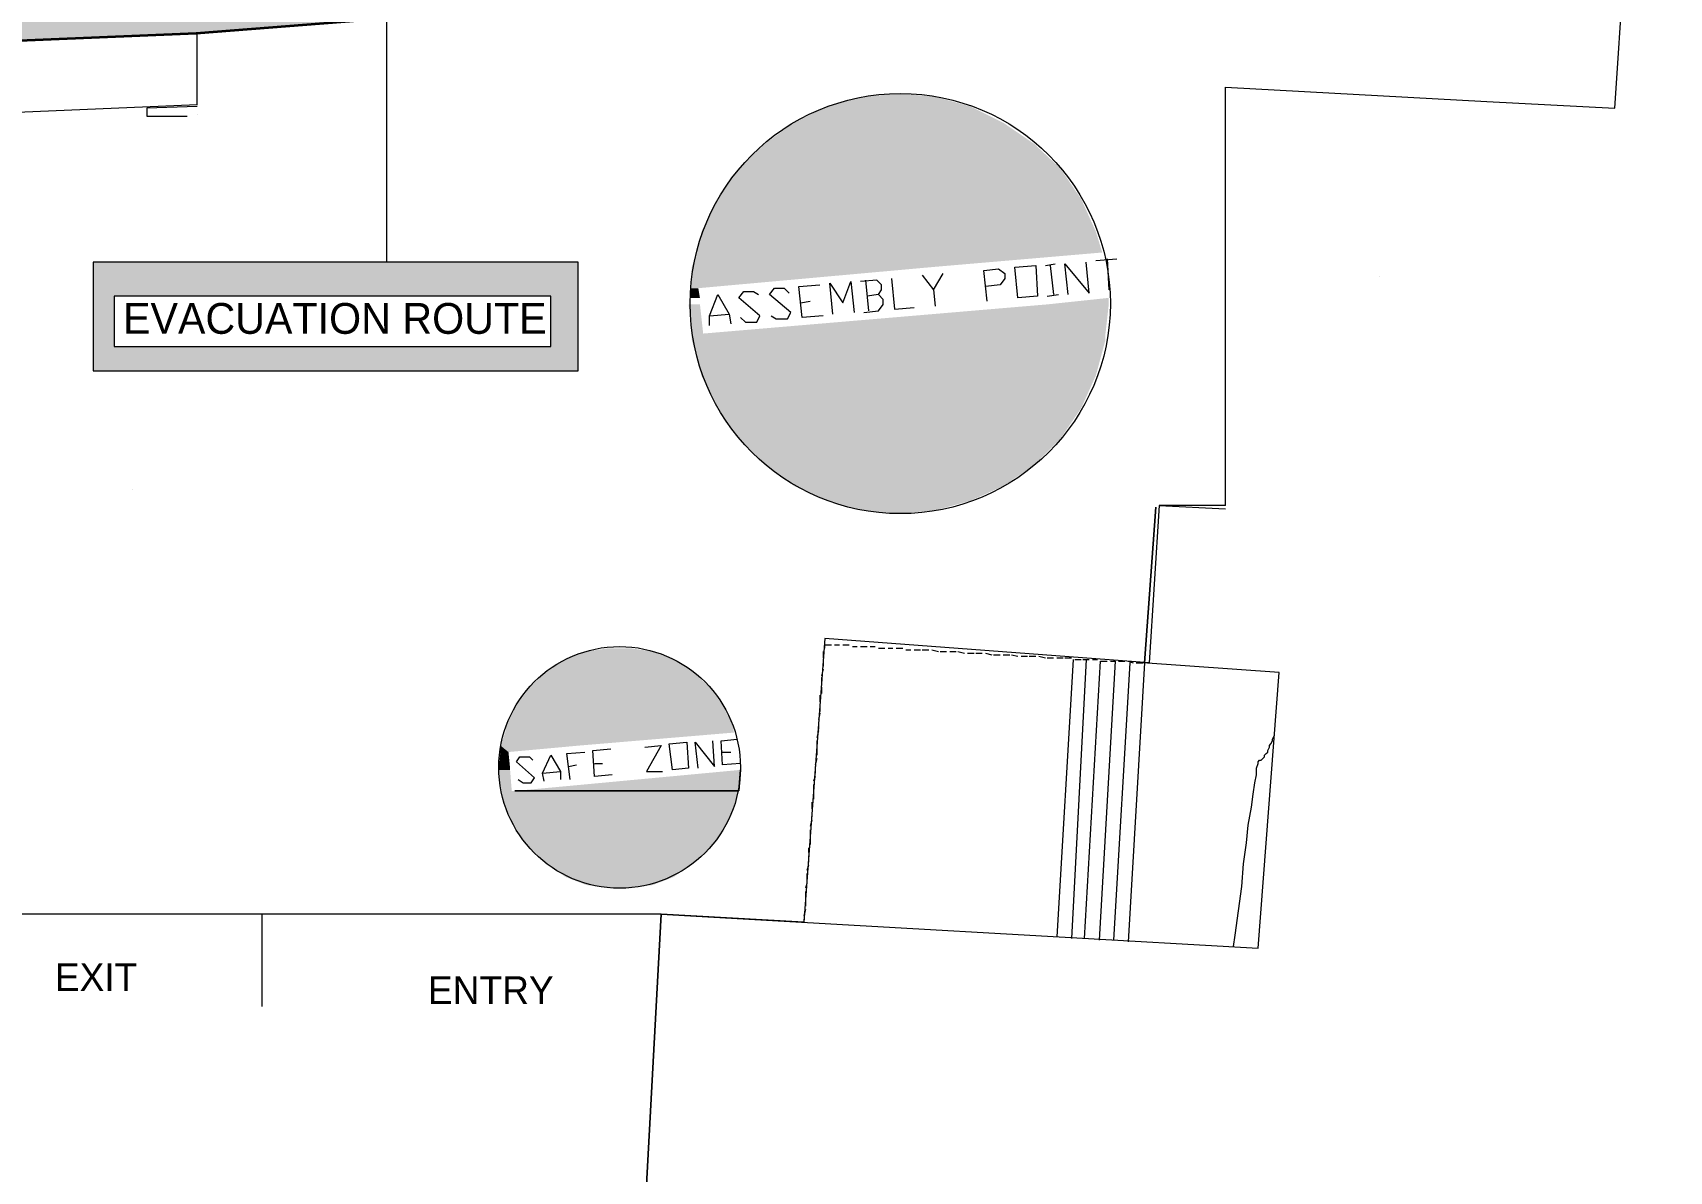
# Model space of a CAD drawing. Header units: inches. Extents: x 1969 to 240164, y 1364 to 46451.
# Drawn here: x 32517 to 35956, y 21535 to 23928 of the extents above; entities that cross this region are included whole.
import ezdxf

# ---------------------------------------------------------------- set-up
doc = ezdxf.new("R2010")
doc.units = ezdxf.units.IN
doc.header["$MEASUREMENT"] = 0
for name, color, linetype in [('PDF_0', 7, 'Continuous'), ('PDF_BH_Waste', 7, 'Continuous'), ('PDF_BOR', 7, 'Continuous'), ('PDF_ESMinor', 7, 'Continuous'), ('PDF_foot path', 7, 'Continuous'), ('PDF_HAT', 7, 'Continuous'), ('PDF_INTERNAL ROAD', 7, 'Continuous'), ('PDF_References', 7, 'Continuous'), ('PDF_RETAINING WALL', 7, 'Continuous'), ('PDF_ROAD', 7, 'Continuous'), ('PDF_TEX', 7, 'Continuous'), ('PDF_TEXT', 7, 'Continuous')]:
    doc.layers.add(name, color=color, linetype=linetype)
doc.styles.add('PDF Century Gothic', font='GOTHIC.TTF')

msp = doc.modelspace()

# ---------------------------------------------------------------- hatches: boundary and pattern name
at = {"true_color": 0xfecc66}
h = msp.add_hatch(color=31, dxfattribs=at)
h.dxf.hatch_style = 1
h.paths.add_polyline_path([(40008.3, 27445.2), (39953.1, 27576.4), (40565.8, 27834.4), (40621, 27703.3)])
h.paths.add_polyline_path([(40577.6, 27598.8), (40632.8, 27467.6), (40233.2, 27299.2), (40178, 27430.4)])
edge = h.paths.add_edge_path()
edge.add_line((23706.6, 23889.3), (23706.6, 23685.7))
edge.add_line((23706.6, 23685.7), (21592.3, 23685.7))
edge.add_arc((21564.1, 23607.1), 83.5, 70.25, 109.75)
edge.add_line((21535.9, 23685.7), (21474.3, 23685.7))
edge.add_line((21474.3, 23685.7), (21474.3, 23889.3))
edge.add_line((21474.3, 23889.3), (23706.6, 23889.3))
h.paths.add_polyline_path([(40196.6, 27136.6), (40128.6, 27004), (40083.8, 26760.5), (40108.3, 26579.1), (40179.2, 26411.1), (44054.9, 22879.7), (47494.3, 21707.1), (47774.4, 21648.7), (48167.3, 21655.3), (48593.7, 21785.4), (48790.3, 21898.1), (49229.2, 22267.9), (50678.1, 23493.2), (50859.2, 23699.7), (50983, 23900), (51090.8, 24169.8), (51148, 24487.9), (51993.8, 24488.6), (52290.4, 24048.9), (50849.8, 22717.9), (50714.5, 22526.6), (50622.5, 22254.5), (50606.5, 21925.5), (50606.5, 20998.1), (50696.2, 20675.3), (50766.7, 20544.7), (50964.4, 20319.7), (51058.4, 20250.3), (51196.7, 20206.5), (51389.7, 20233.1), (51523.7, 20325.3), (51622.3, 20503.8), (51622.3, 20773.7), (53221, 20773.7), (53221, 20166.3), (53323.2, 20166.3), (53323.2, 19249.4), (51850.7, 19249.4), (48876.6, 20483.8), (45963.5, 21489.1), (43693.6, 22262.7), (41571.7, 24195.4), (39950.9, 25674.8), (39044.1, 26554.3), (38079.5, 27215.6), (35857, 26162.3), (34994.2, 24093.5), (32860.7, 23926.1), (31214.3, 23858), (28068.1, 23728.3), (26623.6, 23670.7), (26125.1, 23748.9), (24768.5, 23544.4), (23827.6, 23544.4), (23273.3, 23447.3), (21482.5, 23346.7), (20701.9, 23346.7), (19975.8, 23179.6), (18647.9, 23098.7), (18526, 23021.2), (18458.9, 22934.2), (16811.9, 22382), (14065.1, 22382), (10291.7, 22150.2), (10399.9, 23009.2), (14054.9, 23234.2), (16268.8, 23125.1), (16401.4, 23136.9), (16539.8, 23172.8), (17389.5, 23514.9), (18148.7, 23728.4), (18898.7, 23820.5), (19842.9, 23871.6), (20739.4, 24014.8), (22123.3, 24079.5), (22770.9, 24079.5), (23779.9, 24246.6), (24703.7, 24246.6), (25375.2, 24342), (26135.3, 24457.9), (26581.9, 24376.1), (27205.7, 24393.1), (34200.4, 24679.5), (34926.4, 26329.3), (38395.3, 28029.7), (39197.5, 27689.4), (39688.1, 27614.9), (39863, 27631.6), (40107.6, 27695.3), (40153.2, 27713), (40296.7, 27791.6), (40552.7, 27873.4), (40725.6, 27893.1), (40799.6, 27443.2), (40565.9, 27413.6), (40402.5, 27338.4), (40299.1, 27258.4)])

# ---------------------------------------------------------------- linework, layer by layer
at = {"lineweight": 35}
msp.add_lwpolyline([(38079.5, 27215.6), (35857, 26162.3), (34994.2, 24093.5), (32860.7, 23926.1), (31214.3, 23858), (28068.1, 23728.3), (26623.6, 23670.7), (26125.1, 23748.9), (24768.5, 23544.4), (23827.6, 23544.4), (23273.3, 23447.3), (21482.5, 23346.7), (20701.9, 23346.7), (19975.8, 23179.6), (18647.9, 23098.7), (18526, 23021.2), (18458.9, 22934.2), (16811.9, 22382), (14065.1, 22382), (10291.7, 22150.2), (10397.3, 22988.8)], dxfattribs=at)
msp.add_lwpolyline([(38081, 27215.2), (35858.5, 26161.9), (34995.7, 24093.1), (32862.3, 23925.8), (31215.9, 23857.6), (28069.6, 23727.9), (26625.2, 23670.3), (26126.6, 23748.5), (24770, 23544), (23829.2, 23544), (23274.9, 23446.9), (21484, 23346.3), (20703.4, 23346.3), (19977.3, 23179.3), (18649.5, 23098.3), (18527.5, 23020.8), (18460.5, 22933.9), (16813.4, 22381.7), (14066.6, 22381.7), (10293.2, 22149.9), (10398.9, 22988.4)])
at = {"layer": 'PDF_0', "lineweight": 0}
for points in [[(34750.7, 23448.6), (34795, 23452)], [(34774.5, 23452), (34778, 23387.2)], [(34386, 23417.9), (34409.8, 23387.2), (34413.2, 23353.1)], [(34409.8, 23387.2), (34430.3, 23421.3)], [(34522.3, 23363.4), (34515.5, 23428.1), (34546.2, 23431.5), (34559.8, 23421.3), (34559.8, 23411.1), (34549.6, 23397.4), (34518.9, 23394)], [(34645, 23438.4), (34665.5, 23441.8)], [(34655.2, 23438.4), (34662.1, 23377)], [(34692.7, 23377), (34685.9, 23441.8), (34737.1, 23380.4), (34730.2, 23445.2)], [(34004.2, 23329.3), (34014.4, 23319), (34038.3, 23319), (34045.1, 23332.7), (34000.8, 23370.2), (34011, 23383.8), (34031.4, 23383.8), (34041.7, 23377)], [(34068.9, 23332.7), (34079.2, 23325.9), (34103, 23325.9), (34109.8, 23339.5), (34065.5, 23377), (34075.8, 23390.6), (34096.2, 23390.6), (34106.4, 23380.4)], [(34178, 23332.7), (34133.7, 23329.3), (34126.9, 23394), (34171.2, 23397.4)], [(34198.5, 23336.1), (34191.7, 23400.9), (34218.9, 23360), (34236, 23404.3), (34242.8, 23339.5)], [(34293.9, 23377), (34300.7, 23387.2), (34300.7, 23397.4), (34290.5, 23407.7), (34256.4, 23404.3)], [(34266.7, 23407.7), (34273.5, 23342.9)], [(34321.2, 23411.1), (34328, 23346.3), (34368.9, 23349.7)], [(33939.4, 23312.2), (33939.4, 23332.7), (33956.5, 23377), (33980.3, 23336.1), (33983.7, 23315.6)], [(34130.3, 23360), (34150.8, 23363.4)], [(34263.2, 23339.5), (34293.9, 23342.9), (34304.1, 23356.5), (34304.1, 23366.8), (34293.9, 23377), (34270.1, 23373.6)], [(34648.4, 23373.6), (34672.3, 23377)], [(33939.4, 23332.7), (33980.3, 23336.1)], [(33734.9, 22368), (33697.4, 22364.6), (33694, 22419.1), (33731.5, 22422.6)], [(33803.1, 22426), (33837.2, 22429.4), (33806.5, 22374.8), (33840.6, 22374.8)], [(33915.6, 22381.7), (33908.7, 22436.2), (33949.6, 22385.1), (33946.2, 22439.6)], [(34004.2, 22391.9), (33966.7, 22388.5), (33963.3, 22439.6), (33997.4, 22443)], [(33537.2, 22357.8), (33547.4, 22351), (33564.5, 22351), (33571.3, 22361.2), (33533.8, 22395.3), (33540.6, 22405.5), (33561, 22405.5), (33567.9, 22398.7)], [(33591.7, 22354.4), (33588.3, 22371.4), (33605.4, 22408.9), (33625.8, 22374.8), (33625.8, 22357.8)], [(33646.3, 22357.8), (33639.4, 22412.3), (33676.9, 22415.7)], [(33642.9, 22385.1), (33659.9, 22388.5)], [(33697.4, 22391.9), (33714.4, 22391.9)], [(33966.7, 22415.7), (33983.7, 22415.7)], [(33588.3, 22371.4), (33625.8, 22374.8)]]:
    msp.add_lwpolyline(points, dxfattribs=at)
for points in [[(33663.3, 23216.8), (33663.3, 23445.2), (32644.1, 23445.2), (32644.1, 23216.8)], [(34587.1, 23370.2), (34580.3, 23434.9), (34624.6, 23438.4), (34628, 23373.6)], [(33605.4, 23267.9), (33605.4, 23373.6), (32688.4, 23373.6), (32688.4, 23267.9)], [(33861, 22378.2), (33854.2, 22432.8), (33891.7, 22436.2), (33895.1, 22381.7)]]:
    msp.add_lwpolyline(points, close=True, dxfattribs=at)
at = {"layer": 'PDF_0', "color": 2, "lineweight": 0, "true_color": 0xf1eb1f}
for points in [[(34000.8, 22333.9), (34004.2, 22378.2), (34000.8, 22333.9)], [(34000.8, 22333.9), (33530.4, 22333.9), (34000.8, 22333.9)]]:
    msp.add_lwpolyline(points, dxfattribs=at)
msp.add_lwpolyline([(34004.2, 22378.2), (34004.2, 22378.2), (34004.2, 22378.2)], close=True, dxfattribs=at)
at = {"layer": 'PDF_0', "lineweight": 0}
for centre, radius in [((34339.9, 23358.2), 441.4), ((33750.2, 22383.4), 253.9)]:
    msp.add_circle(centre, radius, dxfattribs=at)
at = {"layer": 'PDF_0', "color": 215, "true_color": 0xa953a0, "transparency": 33554559}
for points in [[(34338.2, 23799.7), (34413.2, 23792.9), (34259.8, 23792.9)], [(34184.8, 23772.4), (34556.4, 23738.3), (34116.7, 23738.3)], [(34259.8, 23792.9), (34488.2, 23772.4), (34184.8, 23772.4)], [(34488.2, 23772.4), (34184.8, 23772.4), (34556.4, 23738.3)], [(34413.2, 23792.9), (34259.8, 23792.9), (34488.2, 23772.4)], [(34116.7, 23738.3), (34621.2, 23694), (34055.3, 23694)], [(34556.4, 23738.3), (34116.7, 23738.3), (34621.2, 23694)], [(34055.3, 23694), (34675.7, 23642.9), (34000.8, 23642.9)], [(34621.2, 23694), (34055.3, 23694), (34675.7, 23642.9)], [(34000.8, 23642.9), (34720, 23578.1), (33956.5, 23578.1)], [(34675.7, 23642.9), (34000.8, 23642.9), (34720, 23578.1)], [(33956.5, 23578.1), (34750.7, 23509.9), (33922.4, 23509.9)], [(34720, 23578.1), (33956.5, 23578.1), (34750.7, 23509.9)], [(33922.4, 23509.9), (34764.3, 23465.6), (33912.1, 23465.6)], [(34750.7, 23509.9), (33922.4, 23509.9), (34764.3, 23465.6)], [(33912.1, 23465.6), (34406.4, 23434.9), (33901.9, 23434.9)], [(34764.3, 23465.6), (33912.1, 23465.6), (34406.4, 23434.9)], [(33901.9, 23434.9), (33915.6, 23390.6), (33898.5, 23390.6)], [(34406.4, 23434.9), (33901.9, 23434.9), (33915.6, 23390.6)], [(33915.6, 23390.6), (33898.5, 23390.6), (33919, 23370.2)], [(33898.5, 23390.6), (33919, 23370.2), (33898.5, 23370.2)], [(33919, 23356.5), (33895.1, 23356.5), (33925.8, 23295.2)], [(33895.1, 23356.5), (33925.8, 23295.2), (33901.9, 23295.2)], [(34648.4, 23356.5), (34771.1, 23295.2), (33925.8, 23295.2)], [(34778, 23370.2), (34778, 23356.5), (34648.4, 23356.5)], [(34778, 23356.5), (34648.4, 23356.5), (34771.1, 23295.2)], [(34771.1, 23295.2), (33901.9, 23295.2), (34771.1, 23281.6)], [(33901.9, 23295.2), (34771.1, 23281.6), (33901.9, 23281.6)], [(34771.1, 23281.6), (33901.9, 23281.6), (34750.7, 23206.6)], [(33901.9, 23281.6), (34750.7, 23206.6), (33922.4, 23206.6)], [(34750.7, 23206.6), (33922.4, 23206.6), (34720, 23138.4)], [(33922.4, 23206.6), (34720, 23138.4), (33956.5, 23138.4)], [(34720, 23138.4), (33956.5, 23138.4), (34675.7, 23073.6)], [(33956.5, 23138.4), (34675.7, 23073.6), (34000.8, 23073.6)], [(34675.7, 23073.6), (34000.8, 23073.6), (34621.2, 23019.1)], [(34000.8, 23073.6), (34621.2, 23019.1), (34055.3, 23019.1)], [(34621.2, 23019.1), (34055.3, 23019.1), (34556.4, 22974.8)], [(34055.3, 23019.1), (34556.4, 22974.8), (34116.7, 22974.8)], [(34556.4, 22974.8), (34116.7, 22974.8), (34488.2, 22944.1)], [(34116.7, 22974.8), (34488.2, 22944.1), (34184.8, 22944.1)], [(34184.8, 22944.1), (34259.8, 22923.6), (34413.2, 22923.6)], [(34184.8, 22944.1), (34488.2, 22944.1), (34413.2, 22923.6)], [(34259.8, 22923.6), (34413.2, 22923.6), (34338.2, 22916.8)]]:
    msp.add_solid(points, dxfattribs=at)
at = {"layer": 'PDF_0', "color": 2, "true_color": 0xf1eb1f, "transparency": 33554559}
for points in [[(33680.4, 22627.1), (33864.4, 22610), (33636, 22610)], [(33728.1, 22633.9), (33820.1, 22627.1), (33680.4, 22627.1)], [(33820.1, 22627.1), (33680.4, 22627.1), (33864.4, 22610)], [(33772.4, 22633.9), (33728.1, 22633.9), (33820.1, 22627.1)], [(33636, 22610), (33901.9, 22586.2), (33598.5, 22586.2)], [(33864.4, 22610), (33636, 22610), (33901.9, 22586.2)], [(33598.5, 22586.2), (33939.4, 22552.1), (33561, 22552.1)], [(33901.9, 22586.2), (33598.5, 22586.2), (33939.4, 22552.1)], [(33561, 22552.1), (33966.7, 22514.6), (33533.8, 22514.6)], [(33939.4, 22552.1), (33561, 22552.1), (33966.7, 22514.6)], [(33533.8, 22514.6), (33987.1, 22473.7), (33513.3, 22473.7)], [(33966.7, 22514.6), (33533.8, 22514.6), (33987.1, 22473.7)], [(33509.9, 22456.6), (33666.7, 22429.4), (33499.7, 22429.4)], [(33513.3, 22473.7), (33990.5, 22456.6), (33509.9, 22456.6)], [(33990.5, 22456.6), (33509.9, 22456.6), (33666.7, 22429.4)], [(33987.1, 22473.7), (33513.3, 22473.7), (33990.5, 22456.6)], [(33666.7, 22429.4), (33499.7, 22429.4), (33516.7, 22415.7)], [(33499.7, 22429.4), (33516.7, 22415.7), (33499.7, 22415.7)], [(33499.7, 22415.7), (33520.1, 22381.7), (33496.3, 22381.7)], [(33516.7, 22415.7), (33499.7, 22415.7), (33520.1, 22381.7)], [(33520.1, 22381.7), (33496.3, 22381.7), (33520.1, 22378.2)], [(33496.3, 22381.7), (33520.1, 22378.2), (33496.3, 22378.2)], [(33520.1, 22378.2), (33496.3, 22378.2), (33523.6, 22333.9)], [(33496.3, 22378.2), (33523.6, 22333.9), (33499.7, 22333.9)], [(34004.2, 22378.2), (34000.8, 22333.9), (33530.4, 22333.9)], [(33499.7, 22333.9), (33523.6, 22333.9), (33523.6, 22333.9)], [(33523.6, 22333.9), (33523.6, 22333.9), (33499.7, 22333.9)], [(34000.8, 22333.9), (33499.7, 22333.9), (33987.1, 22289.6)], [(33499.7, 22333.9), (33987.1, 22289.6), (33513.3, 22289.6)], [(33530.4, 22333.9), (34000.8, 22333.9), (33523.6, 22333.9)], [(33987.1, 22289.6), (33513.3, 22289.6), (33966.7, 22248.7)], [(33513.3, 22289.6), (33966.7, 22248.7), (33533.8, 22248.7)], [(33966.7, 22248.7), (33533.8, 22248.7), (33939.4, 22211.2)], [(33533.8, 22248.7), (33939.4, 22211.2), (33561, 22211.2)], [(33939.4, 22211.2), (33561, 22211.2), (33901.9, 22180.5)], [(33561, 22211.2), (33901.9, 22180.5), (33598.5, 22180.5)], [(33901.9, 22180.5), (33598.5, 22180.5), (33864.4, 22153.3)], [(33598.5, 22180.5), (33864.4, 22153.3), (33636, 22153.3)], [(33864.4, 22153.3), (33636, 22153.3), (33820.1, 22136.2)], [(33636, 22153.3), (33820.1, 22136.2), (33680.4, 22136.2)], [(33820.1, 22136.2), (33680.4, 22136.2), (33772.4, 22129.4)], [(33680.4, 22136.2), (33772.4, 22129.4), (33728.1, 22129.4)]]:
    msp.add_solid(points, dxfattribs=at)
at = {"layer": 'PDF_BH_Waste', "color": 85, "true_color": 0x58ba48, "transparency": 33554559}
for points in [[(33663.3, 23445.2), (32644.1, 23445.2), (33663.3, 23373.6)], [(32644.1, 23445.2), (33663.3, 23373.6), (32644.1, 23373.6)], [(32688.4, 23373.6), (32644.1, 23373.6), (32688.4, 23271.3)], [(32644.1, 23373.6), (32688.4, 23271.3), (32644.1, 23271.3)], [(33663.3, 23373.6), (33605.4, 23373.6), (33663.3, 23271.3)], [(33605.4, 23373.6), (33663.3, 23271.3), (33605.4, 23271.3)], [(32688.4, 23271.3), (32644.1, 23271.3), (32688.4, 23267.9)], [(32644.1, 23271.3), (32688.4, 23267.9), (32644.1, 23267.9)], [(33663.3, 23267.9), (32644.1, 23267.9), (33663.3, 23216.8)], [(32644.1, 23267.9), (33663.3, 23216.8), (32644.1, 23216.8)], [(33663.3, 23271.3), (33605.4, 23271.3), (33663.3, 23267.9)], [(33605.4, 23271.3), (33663.3, 23267.9), (33605.4, 23267.9)]]:
    msp.add_solid(points, dxfattribs=at)
at = {"layer": 'PDF_BOR', "lineweight": 0}
msp.add_lwpolyline([(34876.8, 22930.5), (34852.9, 22603.2)], dxfattribs=at)
at = {"layer": 'PDF_ESMinor', "lineweight": 0}
msp.add_lwpolyline([(35040.4, 22006.7), (35043.8, 22030.6), (35050.7, 22081.7), (35057.5, 22132.8), (35060.9, 22180.5), (35067.7, 22224.9), (35071.1, 22262.3), (35077.9, 22299.8), (35081.3, 22327.1), (35084.7, 22351), (35088.1, 22368), (35088.1, 22381.7), (35091.6, 22391.9), (35091.6, 22395.3), (35095, 22398.7), (35098.4, 22398.7), (35101.8, 22402.1), (35105.2, 22405.5), (35105.2, 22408.9), (35108.6, 22412.3), (35112, 22415.7), (35112, 22419.1), (35115.4, 22426), (35115.4, 22429.4), (35118.8, 22432.8), (35122.2, 22439.6), (35122.2, 22443), (35125.6, 22449.8)], dxfattribs=at)
at = {"layer": 'PDF_foot path', "lineweight": 0}
msp.add_lwpolyline([(32862.3, 23775.8), (32862.3, 23925.8)], dxfattribs=at)
at = {"layer": 'PDF_HAT', "lineweight": 0}
for points in [[(35882.4, 26172.1), (36755, 26127.8), (36738, 25824.4), (37300.4, 25797.2), (37286.8, 25487), (37470.8, 25480.2), (37276.5, 21887.4), (36983.4, 21904.4), (36755, 17677.6), (36567.5, 17687.9), (36553.9, 17391.3), (35234.7, 17452.7), (35224.5, 17237.9), (33830.3, 17309.5), (33857.6, 17831), (33608.8, 17844.7), (33837.2, 22074.9), (35091.6, 22003.3), (35135.9, 22582.8), (34849.5, 22603.2)], [(35023.4, 22933.9), (35023.4, 23813.3), (35572.2, 23782.6), (35841.5, 23769), (35879, 24338.3), (35814.2, 24341.7), (35848.3, 24972.3), (35913.1, 24968.9), (35943.7, 25534.7), (35766.5, 25544.9), (35783.5, 25875.6), (35861.9, 25872.2), (35879, 26172.1)], [(34852.9, 22603.2), (34876.8, 22930.5)], [(34883.6, 22933.9), (35023.4, 22927)]]:
    msp.add_lwpolyline(points, dxfattribs=at)
msp.add_lwpolyline([(35347.2, 23414.5), (35347.2, 23414.5), (35347.2, 23414.5)], close=True, dxfattribs=at)
at = {"layer": 'PDF_INTERNAL ROAD', "lineweight": 0}
for points in [[(33261.1, 23445.2), (33261.1, 24198.5), (32794.1, 24198.5), (32927, 24137.1)], [(32862.3, 23925.8), (31215.9, 23857.6), (26273.2, 21652.2)], [(32862.3, 23775.8), (31249.9, 23707.6), (28853.6, 22637.3)]]:
    msp.add_lwpolyline(points, dxfattribs=at)
at = {"layer": 'PDF_References', "lineweight": 0}
msp.add_lwpolyline([(32725.9, 22967.9), (32725.9, 22967.9), (32725.9, 22967.9)], close=True, dxfattribs=at)
at = {"layer": 'PDF_RETAINING WALL', "lineweight": 0}
for points in [[(32862.3, 23772.4), (32756.6, 23769), (32756.6, 23752), (32841.8, 23752)], [(32862.3, 23755.4), (32862.3, 23755.4)]]:
    msp.add_lwpolyline(points, dxfattribs=at)
at = {"layer": 'PDF_ROAD', "lineweight": 0}
for points in [[(35023.4, 22933.9), (34883.6, 22933.9), (34863.2, 22603.2), (34181.4, 22654.3), (34137.1, 22057.8), (33837.2, 22074.9), (33608.8, 17844.7)], [(33837.2, 22074.9), (32163.5, 22074.9)], [(32998.6, 22074.9), (32998.6, 21880.6)]]:
    msp.add_lwpolyline(points, dxfattribs=at)
at = {"layer": 'PDF_TEX', "lineweight": 0}
for points in [[(34178, 22627.1), (34178, 22613.4)], [(34181.4, 22633.9), (34181.4, 22640.7), (34195.1, 22640.7)], [(34201.9, 22640.7), (34212.1, 22640.7)], [(34218.9, 22640.7), (34232.6, 22640.7)], [(34239.4, 22637.3), (34249.6, 22637.3)], [(34256.4, 22637.3), (34270.1, 22637.3)], [(34276.9, 22637.3), (34287.1, 22637.3)], [(34293.9, 22633.9), (34307.6, 22633.9)], [(34314.4, 22633.9), (34324.6, 22633.9)], [(34331.4, 22633.9), (34345.1, 22633.9)], [(34351.9, 22630.5), (34362.1, 22630.5)], [(34368.9, 22630.5), (34382.5, 22630.5)], [(34386, 22630.5), (34399.6, 22630.5)], [(34406.4, 22630.5), (34420, 22627.1)], [(34423.5, 22627.1), (34437.1, 22627.1)], [(34443.9, 22627.1), (34457.5, 22627.1)], [(34460.9, 22627.1), (34474.6, 22623.7)], [(34178, 22606.6), (34178, 22596.4)], [(34481.4, 22623.7), (34495, 22623.7)], [(34498.4, 22623.7), (34512.1, 22623.7)], [(34518.9, 22623.7), (34532.5, 22620.3)], [(34535.9, 22620.3), (34549.6, 22620.3)], [(34556.4, 22620.3), (34570, 22620.3)], [(34573.4, 22620.3), (34587.1, 22616.9)], [(34593.9, 22616.9), (34607.5, 22616.9)], [(34610.9, 22616.9), (34624.6, 22616.9)], [(34631.4, 22616.9), (34645, 22613.4)], [(34648.4, 22613.4), (34662.1, 22613.4)], [(34668.9, 22613.4), (34682.5, 22613.4)], [(34703, 22610), (34668.9, 22027.1)], [(34685.9, 22613.4), (34699.6, 22613.4)], [(34730.2, 22610), (34699.6, 22023.7)], [(34706.4, 22610), (34720, 22610)], [(34723.4, 22610), (34737.1, 22610)], [(34726.8, 22023.7), (34760.9, 22606.6), (34774.5, 22606.6)], [(34743.9, 22610), (34754.1, 22610)], [(34781.4, 22606.6), (34791.6, 22606.6), (34757.5, 22020.3)], [(34822.3, 22603.2), (34788.2, 22020.3)], [(34798.4, 22606.6), (34812, 22606.6)], [(34818.9, 22606.6), (34829.1, 22603.2)], [(34852.9, 22603.2), (34818.9, 22016.9)], [(34835.9, 22603.2), (34849.5, 22603.2)], [(34178, 22589.6), (34174.6, 22575.9)], [(34174.6, 22572.5), (34174.6, 22558.9)], [(34171.2, 22535), (34171.2, 22521.4)], [(34174.6, 22552.1), (34174.6, 22538.5)], [(34171.2, 22497.5), (34167.8, 22483.9)], [(34171.2, 22514.6), (34171.2, 22501)], [(34167.8, 22460.1), (34164.4, 22446.4)], [(34167.8, 22477.1), (34167.8, 22463.5)], [(34164.4, 22439.6), (34164.4, 22426)], [(34164.4, 22422.6), (34164.4, 22408.9)], [(34164.4, 22402.1), (34161, 22388.5)], [(34161, 22385.1), (34161, 22371.4)], [(34161, 22364.6), (34157.6, 22354.4)], [(34157.6, 22347.6), (34157.6, 22333.9)], [(34157.6, 22327.1), (34157.6, 22316.9)], [(34154.2, 22310.1), (34154.2, 22296.4)], [(34154.2, 22289.6), (34154.2, 22279.4)], [(34154.2, 22272.6), (34150.8, 22258.9)], [(34150.8, 22252.1), (34150.8, 22241.9)], [(34147.3, 22214.6), (34147.3, 22204.4)], [(34150.8, 22235.1), (34150.8, 22221.4)], [(34147.3, 22197.6), (34147.3, 22183.9)], [(34147.3, 22177.1), (34143.9, 22166.9)], [(34143.9, 22160.1), (34143.9, 22146.5)], [(34143.9, 22139.6), (34140.5, 22129.4)], [(34140.5, 22122.6), (34140.5, 22109)], [(34140.5, 22085.1), (34137.1, 22071.5)], [(34140.5, 22102.1), (34140.5, 22091.9)], [(34137.1, 22064.6), (34137.1, 22057.8)]]:
    msp.add_lwpolyline(points, dxfattribs=at)

# ---------------------------------------------------------------- texts
at = {"layer": 'PDF_TEXT', "attachment_point": 4, "style": 'PDF Century Gothic'}
for s, insert, char_height in [('EVACUATION ROUTE', (32706.8, 23326.6), 64.752), ('EXIT', (32563.6, 21942.6), 58.28), ('ENTRY', (33347.6, 21915.4), 58.28)]:
    msp.add_mtext(s, dxfattribs=dict(at, insert=insert, char_height=char_height))

doc.saveas('drawing.dxf')
